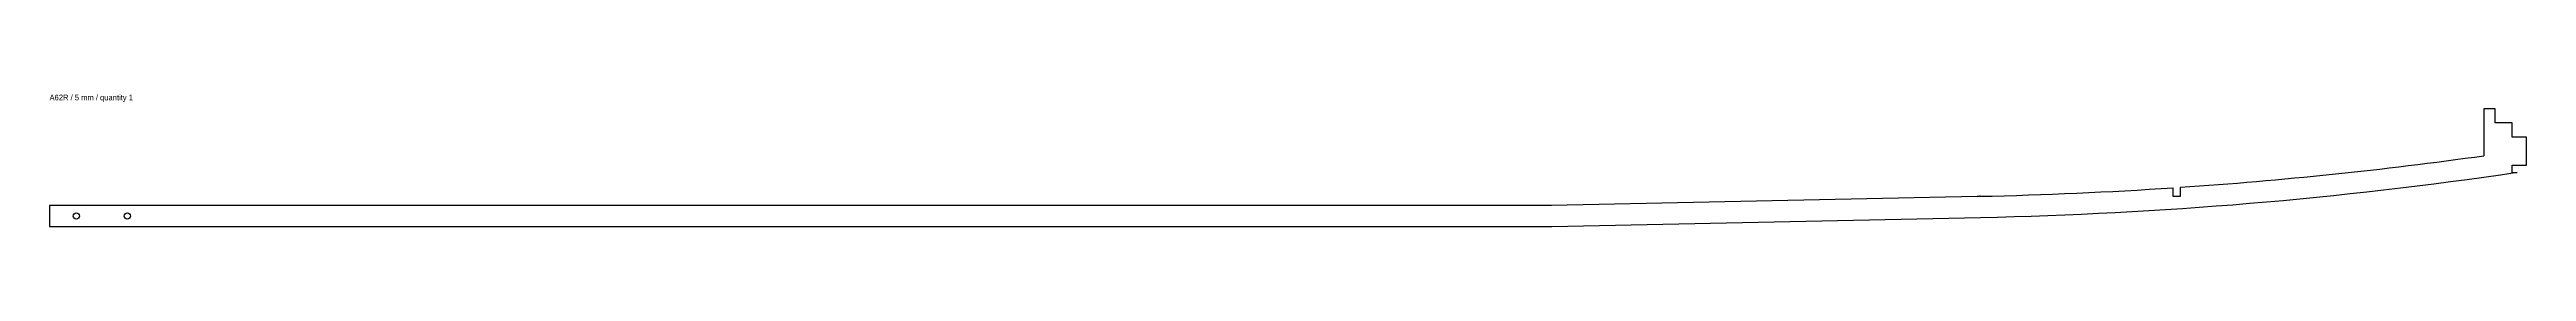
# Model space of a CAD drawing. Header units: millimetres. Extents: x 0 to 874, y 0 to 47.
import ezdxf

# ---------------------------------------------------------------- set-up
doc = ezdxf.new("R2010")
doc.units = ezdxf.units.MM
doc.layers.add('CUT', color=1, linetype='Continuous')
doc.layers.add('LABELS_NONCUT', color=7, linetype='Continuous')

msp = doc.modelspace()

# ---------------------------------------------------------------- linework, layer by layer
at = {"layer": 'CUT'}
for p, q in [((863.1, 41.71, 0), (859.1, 41.71, 0)), ((859.1, 41.71, 0), (859.1, 25.1, 0)), ((863.1, 36.71, 0), (863.1, 41.71, 0)), ((869.1, 36.71, 0), (863.1, 36.71, 0)), ((869.1, 31.71, 0), (869.1, 36.71, 0)), ((874.1, 31.71, 0), (869.1, 31.71, 0)), ((874.1, 27.29, 0), (874.1, 31.71, 0)), ((874.1, 21.71, 0), (874.1, 27.29, 0)), ((869.1, 19.21, 0), (869.1, 21.71, 0)), ((869.1, 21.71, 0), (874.1, 21.71, 0)), ((680.26, 10.72, 0), (530.02, 7.5, 0)), ((681.1, 10.72, 0), (680.26, 10.72, 0)), ((681.29, 10.74, 0), (681.1, 10.73, 0)), ((681.1, 10.73, 0), (681.1, 10.72, 0)), ((749.45, 10.71, 0), (749.45, 13.74, 0)), ((751.95, 10.71, 0), (749.45, 10.71, 0)), ((751.95, 13.91, 0), (751.95, 10.71, 0)), ((0, 7.5, 0), (0, 0, 0)), ((530.02, 7.5, 0), (0, 7.5, 0)), ((0, 0, 0), (530.1, 0, 0)), ((530.1, 0, 0), (681.45, 3.24, 0))]:
    msp.add_line(p, q, dxfattribs=at)
for centre in [(9.45, 3.75, 0), (27.45, 3.75, 0)]:
    msp.add_circle(centre, 1.1, dxfattribs=at)
for radius, start, end in [(1515.41, -88.77381, -81.5833), (1507.91, -86.08587, -81.99151), (1507.91, -88.77381, -86.18107)]:
    msp.add_arc((649.02, 1518.31, 0), radius, start, end, dxfattribs=at)
msp.add_open_spline([(869.1, 19.21, 0), (869.53, 19.21, 0), (869.97, 19.21, 0), (870.4, 19.21, 0), (870.83, 19.21, 0)], degree=4, dxfattribs=at)

# ---------------------------------------------------------------- texts
at = {"layer": 'LABELS_NONCUT'}
msp.add_text('A62R / 5 mm / quantity 1', height=2, dxfattribs=at).set_placement((0, 44.71))

doc.saveas('drawing.dxf')
